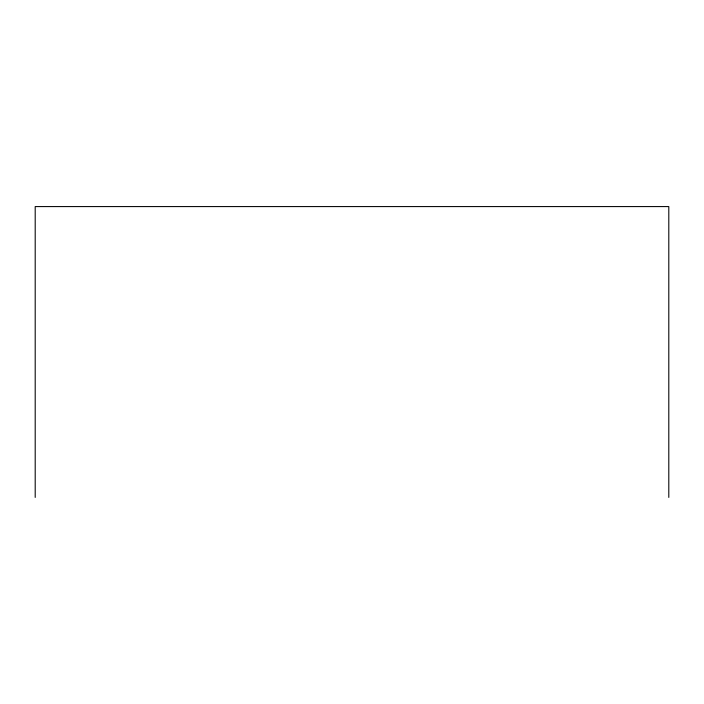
<?xml version="1.0" encoding="UTF-8"?>
<svg xmlns="http://www.w3.org/2000/svg" width="704" height="704" viewBox="0 0 704 704"><rect width="100%" height="100%" fill="white"/><g stroke="black" fill="none" stroke-linecap="round" stroke-linejoin="round"><path stroke-width="1.06" d="M668.8 497.42L668.8 206.58L35.2 206.58L35.2 497.42"/></g></svg>
